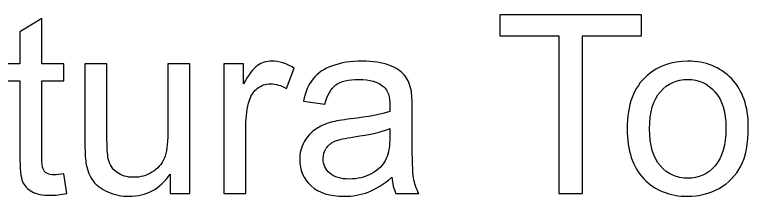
# Model space of a CAD drawing. Header units: millimetres. Extents: x -300 to 279, y -192 to 238.
# Drawn here: x -113.02 to -63.2, y 225.83 to 238.14 of the extents above; entities that cross this region are included whole.
import ezdxf

# ---------------------------------------------------------------- set-up
doc = ezdxf.new("R2010")
doc.units = ezdxf.units.MM
doc.layers.add('CAMADA_1', color=7, linetype='CONTINUOUS')

msp = doc.modelspace()

# ---------------------------------------------------------------- linework, layer by layer
at = {"layer": 'CAMADA_1', "color": 250}
for points, knots in [([(-76.0722, 226.014), (-76.0722, 226.014), (-76.0722, 236.7158), (-76.0722, 236.7158), (-76.0722, 236.7158), (-80.0684, 236.7158), (-80.0684, 236.7158), (-80.0684, 236.7158), (-80.0684, 238.1382), (-80.0684, 238.1382), (-80.0684, 238.1382), (-70.4673, 238.1382), (-70.4673, 238.1382), (-70.4673, 238.1382), (-70.4673, 236.7158), (-70.4673, 236.7158), (-70.4673, 236.7158), (-74.4635, 236.7158), (-74.4635, 236.7158), (-74.4635, 236.7158), (-74.4635, 226.014), (-74.4635, 226.014), (-74.4635, 226.014), (-76.0722, 226.014), (-76.0722, 226.014)], [0, 0, 0, 0, 0.125, 0.125, 0.125, 0.25, 0.25, 0.25, 0.375, 0.375, 0.375, 0.5, 0.5, 0.5, 0.625, 0.625, 0.625, 0.75, 0.75, 0.75, 0.875, 0.875, 0.875, 1, 1, 1, 1]), ([(-109.6846, 227.3433), (-109.6846, 227.3433), (-109.4814, 226.0281), (-109.4814, 226.0281), (-109.8991, 225.9406), (-110.2745, 225.8955), (-110.6019, 225.8955), (-111.1409, 225.8955), (-111.5586, 225.9801), (-111.8577, 226.1523), (-112.1541, 226.3244), (-112.3629, 226.5474), (-112.4843, 226.8268), (-112.6056, 227.1062), (-112.6649, 227.6932), (-112.6649, 228.5879), (-112.6649, 228.5879), (-112.6649, 233.6509), (-112.6649, 233.6509), (-112.6649, 233.6509), (-113.7656, 233.6509), (-113.7656, 233.6509), (-113.7656, 233.6509), (-113.7656, 234.8024), (-113.7656, 234.8024), (-113.7656, 234.8024), (-112.6649, 234.8024), (-112.6649, 234.8024), (-112.6649, 234.8024), (-112.6649, 236.9755), (-112.6649, 236.9755), (-112.6649, 236.9755), (-111.1748, 237.8701), (-111.1748, 237.8701), (-111.1748, 237.8701), (-111.1748, 234.8024), (-111.1748, 234.8024), (-111.1748, 234.8024), (-109.6846, 234.8024), (-109.6846, 234.8024), (-109.6846, 234.8024), (-109.6846, 233.6509), (-109.6846, 233.6509), (-109.6846, 233.6509), (-111.1748, 233.6509), (-111.1748, 233.6509), (-111.1748, 233.6509), (-111.1748, 228.5032), (-111.1748, 228.5032), (-111.1748, 228.077), (-111.1494, 227.8033), (-111.0958, 227.6819), (-111.045, 227.5606), (-110.9603, 227.4646), (-110.8418, 227.3912), (-110.7232, 227.3207), (-110.5539, 227.284), (-110.3338, 227.284), (-110.1701, 227.284), (-109.9528, 227.3038), (-109.6846, 227.3433)], [0, 0, 0, 0, 0.05, 0.05, 0.05, 0.1, 0.1, 0.1, 0.15, 0.15, 0.15, 0.2, 0.2, 0.2, 0.25, 0.25, 0.25, 0.3, 0.3, 0.3, 0.35, 0.35, 0.35, 0.4, 0.4, 0.4, 0.45, 0.45, 0.45, 0.5, 0.5, 0.5, 0.55, 0.55, 0.55, 0.6, 0.6, 0.6, 0.65, 0.65, 0.65, 0.7, 0.7, 0.7, 0.75, 0.75, 0.75, 0.8, 0.8, 0.8, 0.85, 0.85, 0.85, 0.9, 0.9, 0.9, 0.95, 0.95, 0.95, 1, 1, 1, 1]), ([(-102.4739, 226.014), (-102.4739, 226.014), (-102.4739, 227.3207), (-102.4739, 227.3207), (-103.1569, 226.3244), (-104.0826, 225.8277), (-105.2538, 225.8277), (-105.7703, 225.8277), (-106.2529, 225.9265), (-106.7016, 226.1241), (-107.1503, 226.3244), (-107.4833, 226.5728), (-107.7007, 226.872), (-107.918, 227.1739), (-108.0704, 227.5408), (-108.1579, 227.9754), (-108.2171, 228.269), (-108.2482, 228.7318), (-108.2482, 229.364), (-108.2482, 229.364), (-108.2482, 234.8024), (-108.2482, 234.8024), (-108.2482, 234.8024), (-106.758, 234.8024), (-106.758, 234.8024), (-106.758, 234.8024), (-106.758, 229.9397), (-106.758, 229.9397), (-106.758, 229.1636), (-106.727, 228.6387), (-106.6677, 228.3706), (-106.5746, 227.9783), (-106.377, 227.6735), (-106.0722, 227.4505), (-105.7703, 227.2276), (-105.3977, 227.1147), (-104.9518, 227.1147), (-104.5059, 227.1147), (-104.0882, 227.2276), (-103.6988, 227.4562), (-103.3093, 227.6848), (-103.0327, 227.998), (-102.869, 228.3903), (-102.7082, 228.7826), (-102.6263, 229.3555), (-102.6263, 230.1034), (-102.6263, 230.1034), (-102.6263, 234.8024), (-102.6263, 234.8024), (-102.6263, 234.8024), (-101.1362, 234.8024), (-101.1362, 234.8024), (-101.1362, 234.8024), (-101.1362, 226.014), (-101.1362, 226.014), (-101.1362, 226.014), (-102.4739, 226.014), (-102.4739, 226.014)], [0, 0, 0, 0, 0.0526316, 0.0526316, 0.0526316, 0.1052632, 0.1052632, 0.1052632, 0.1578947, 0.1578947, 0.1578947, 0.2105263, 0.2105263, 0.2105263, 0.2631579, 0.2631579, 0.2631579, 0.3157895, 0.3157895, 0.3157895, 0.3684211, 0.3684211, 0.3684211, 0.4210526, 0.4210526, 0.4210526, 0.4736842, 0.4736842, 0.4736842, 0.5263158, 0.5263158, 0.5263158, 0.5789474, 0.5789474, 0.5789474, 0.6315789, 0.6315789, 0.6315789, 0.6842105, 0.6842105, 0.6842105, 0.7368421, 0.7368421, 0.7368421, 0.7894737, 0.7894737, 0.7894737, 0.8421053, 0.8421053, 0.8421053, 0.8947368, 0.8947368, 0.8947368, 0.9473684, 0.9473684, 0.9473684, 1, 1, 1, 1]), ([(-98.8135, 226.014), (-98.8135, 226.014), (-98.8135, 234.8024), (-98.8135, 234.8024), (-98.8135, 234.8024), (-97.4758, 234.8024), (-97.4758, 234.8024), (-97.4758, 234.8024), (-97.4758, 233.4562), (-97.4758, 233.4562), (-97.1343, 234.0799), (-96.8182, 234.4919), (-96.5275, 234.6895), (-96.2369, 234.8899), (-95.9179, 234.9886), (-95.5708, 234.9886), (-95.0685, 234.9886), (-94.5576, 234.8306), (-94.0383, 234.5173), (-94.0383, 234.5173), (-94.5689, 233.1429), (-94.5689, 233.1429), (-94.9302, 233.3461), (-95.2914, 233.4477), (-95.6527, 233.4477), (-95.9772, 233.4477), (-96.2679, 233.3489), (-96.5247, 233.1542), (-96.7815, 232.9595), (-96.965, 232.6885), (-97.075, 232.3414), (-97.2416, 231.8137), (-97.3234, 231.2351), (-97.3234, 230.6057), (-97.3234, 230.6057), (-97.3234, 226.014), (-97.3234, 226.014), (-97.3234, 226.014), (-98.8135, 226.014), (-98.8135, 226.014)], [0, 0, 0, 0, 0.0769231, 0.0769231, 0.0769231, 0.1538462, 0.1538462, 0.1538462, 0.2307692, 0.2307692, 0.2307692, 0.3076923, 0.3076923, 0.3076923, 0.3846154, 0.3846154, 0.3846154, 0.4615385, 0.4615385, 0.4615385, 0.5384615, 0.5384615, 0.5384615, 0.6153846, 0.6153846, 0.6153846, 0.6923077, 0.6923077, 0.6923077, 0.7692308, 0.7692308, 0.7692308, 0.8461538, 0.8461538, 0.8461538, 0.9230769, 0.9230769, 0.9230769, 1, 1, 1, 1]), ([(-87.4174, 227.1147), (-87.9706, 226.6434), (-88.504, 226.3132), (-89.0148, 226.1184), (-89.5256, 225.9237), (-90.0731, 225.8277), (-90.6601, 225.8277), (-91.6253, 225.8277), (-92.3676, 226.062), (-92.8869, 226.5333), (-93.4062, 227.0018), (-93.6658, 227.6029), (-93.6658, 228.3339), (-93.6658, 228.7628), (-93.567, 229.1551), (-93.3723, 229.5107), (-93.1747, 229.8663), (-92.9179, 230.1485), (-92.6018, 230.363), (-92.2829, 230.5775), (-91.9273, 230.7412), (-91.5294, 230.8513), (-91.2359, 230.9275), (-90.7928, 231.0009), (-90.2029, 231.0742), (-89.0007, 231.2153), (-88.1117, 231.3875), (-87.5444, 231.5851), (-87.5388, 231.7883), (-87.5359, 231.9181), (-87.5359, 231.9717), (-87.5359, 232.5757), (-87.6771, 233.0018), (-87.9593, 233.2502), (-88.3403, 233.586), (-88.9075, 233.7525), (-89.6583, 233.7525), (-90.361, 233.7525), (-90.8803, 233.6283), (-91.2133, 233.3828), (-91.5491, 233.1373), (-91.7947, 232.7027), (-91.9555, 232.0761), (-91.9555, 232.0761), (-93.4118, 232.2793), (-93.4118, 232.2793), (-93.2792, 232.903), (-93.0618, 233.4082), (-92.757, 233.792), (-92.4522, 234.1759), (-92.012, 234.4694), (-91.4362, 234.6782), (-90.8633, 234.8842), (-90.1945, 234.9886), (-89.4381, 234.9886), (-88.6874, 234.9886), (-88.075, 234.9012), (-87.6037, 234.7234), (-87.1352, 234.5456), (-86.7881, 234.3254), (-86.5679, 234.0573), (-86.3478, 233.7892), (-86.1926, 233.4505), (-86.1023, 233.0413), (-86.0543, 232.7873), (-86.0289, 232.3301), (-86.0289, 231.6725), (-86.0289, 231.6725), (-86.0289, 229.697), (-86.0289, 229.697), (-86.0289, 228.3169), (-85.9978, 227.4449), (-85.9357, 227.0752), (-85.8765, 226.7054), (-85.7523, 226.3527), (-85.5717, 226.014), (-85.5717, 226.014), (-87.1295, 226.014), (-87.1295, 226.014), (-87.2791, 226.3273), (-87.3751, 226.6942), (-87.4174, 227.1147)], [0, 0, 0, 0, 0.037037, 0.037037, 0.037037, 0.0740741, 0.0740741, 0.0740741, 0.1111111, 0.1111111, 0.1111111, 0.1481481, 0.1481481, 0.1481481, 0.1851852, 0.1851852, 0.1851852, 0.2222222, 0.2222222, 0.2222222, 0.2592593, 0.2592593, 0.2592593, 0.2962963, 0.2962963, 0.2962963, 0.3333333, 0.3333333, 0.3333333, 0.3703704, 0.3703704, 0.3703704, 0.4074074, 0.4074074, 0.4074074, 0.4444444, 0.4444444, 0.4444444, 0.4814815, 0.4814815, 0.4814815, 0.5185185, 0.5185185, 0.5185185, 0.5555556, 0.5555556, 0.5555556, 0.5925926, 0.5925926, 0.5925926, 0.6296296, 0.6296296, 0.6296296, 0.6666667, 0.6666667, 0.6666667, 0.7037037, 0.7037037, 0.7037037, 0.7407407, 0.7407407, 0.7407407, 0.7777778, 0.7777778, 0.7777778, 0.8148148, 0.8148148, 0.8148148, 0.8518519, 0.8518519, 0.8518519, 0.8888889, 0.8888889, 0.8888889, 0.9259259, 0.9259259, 0.9259259, 0.962963, 0.962963, 0.962963, 1, 1, 1, 1]), ([(-71.4324, 230.4082), (-71.4324, 232.031), (-70.9808, 233.2332), (-70.0749, 234.015), (-69.3214, 234.6641), (-68.3985, 234.9886), (-67.312, 234.9886), (-66.1069, 234.9886), (-65.1191, 234.5935), (-64.3515, 233.8033), (-63.5866, 233.0159), (-63.2028, 231.9237), (-63.2028, 230.5324), (-63.2028, 229.4035), (-63.3722, 228.5173), (-63.7108, 227.871), (-64.0495, 227.2247), (-64.5434, 226.7224), (-65.1925, 226.364), (-65.8388, 226.0055), (-66.5471, 225.8277), (-67.312, 225.8277), (-68.5425, 225.8277), (-69.5359, 226.22), (-70.295, 227.0074), (-71.0542, 227.7948), (-71.4324, 228.9293), (-71.4324, 230.4082)], [0, 0, 0, 0, 0.1111111, 0.1111111, 0.1111111, 0.2222222, 0.2222222, 0.2222222, 0.3333333, 0.3333333, 0.3333333, 0.4444444, 0.4444444, 0.4444444, 0.5555556, 0.5555556, 0.5555556, 0.6666667, 0.6666667, 0.6666667, 0.7777778, 0.7777778, 0.7777778, 0.8888889, 0.8888889, 0.8888889, 1, 1, 1, 1]), ([(-69.9084, 230.4054), (-69.9084, 229.2821), (-69.6629, 228.4411), (-69.1718, 227.8851), (-68.6779, 227.3263), (-68.0599, 227.0469), (-67.312, 227.0469), (-66.5725, 227.0469), (-65.9573, 227.3263), (-65.4634, 227.888), (-64.9723, 228.4496), (-64.7268, 229.3047), (-64.7268, 230.4533), (-64.7268, 231.5371), (-64.9752, 232.3583), (-65.4691, 232.9143), (-65.9629, 233.4731), (-66.5782, 233.7525), (-67.312, 233.7525), (-68.0599, 233.7525), (-68.6779, 233.4759), (-69.1718, 232.92), (-69.6629, 232.364), (-69.9084, 231.5258), (-69.9084, 230.4054)], [0, 0, 0, 0, 0.125, 0.125, 0.125, 0.25, 0.25, 0.25, 0.375, 0.375, 0.375, 0.5, 0.5, 0.5, 0.625, 0.625, 0.625, 0.75, 0.75, 0.75, 0.875, 0.875, 0.875, 1, 1, 1, 1]), ([(-87.5359, 230.4167), (-88.0778, 230.1965), (-88.8906, 230.0103), (-89.9743, 229.8579), (-90.5896, 229.7704), (-91.0242, 229.6716), (-91.2782, 229.5615), (-91.5322, 229.4515), (-91.7269, 229.2906), (-91.8652, 229.0817), (-92.0035, 228.8701), (-92.0741, 228.6358), (-92.0741, 228.3762), (-92.0741, 227.9839), (-91.9245, 227.6537), (-91.6225, 227.3912), (-91.3205, 227.1288), (-90.8803, 226.9961), (-90.3017, 226.9961), (-89.7288, 226.9961), (-89.218, 227.1203), (-88.7693, 227.3715), (-88.3233, 227.6198), (-87.9931, 227.9613), (-87.7843, 228.3931), (-87.6234, 228.729), (-87.5444, 229.2229), (-87.5444, 229.8748), (-87.5444, 229.8748), (-87.5359, 230.4167), (-87.5359, 230.4167)], [0, 0, 0, 0, 0.1, 0.1, 0.1, 0.2, 0.2, 0.2, 0.3, 0.3, 0.3, 0.4, 0.4, 0.4, 0.5, 0.5, 0.5, 0.6, 0.6, 0.6, 0.7, 0.7, 0.7, 0.8, 0.8, 0.8, 0.9, 0.9, 0.9, 1, 1, 1, 1])]:
    msp.add_open_spline(points, degree=3, knots=knots, dxfattribs=at)

doc.saveas('drawing.dxf')
